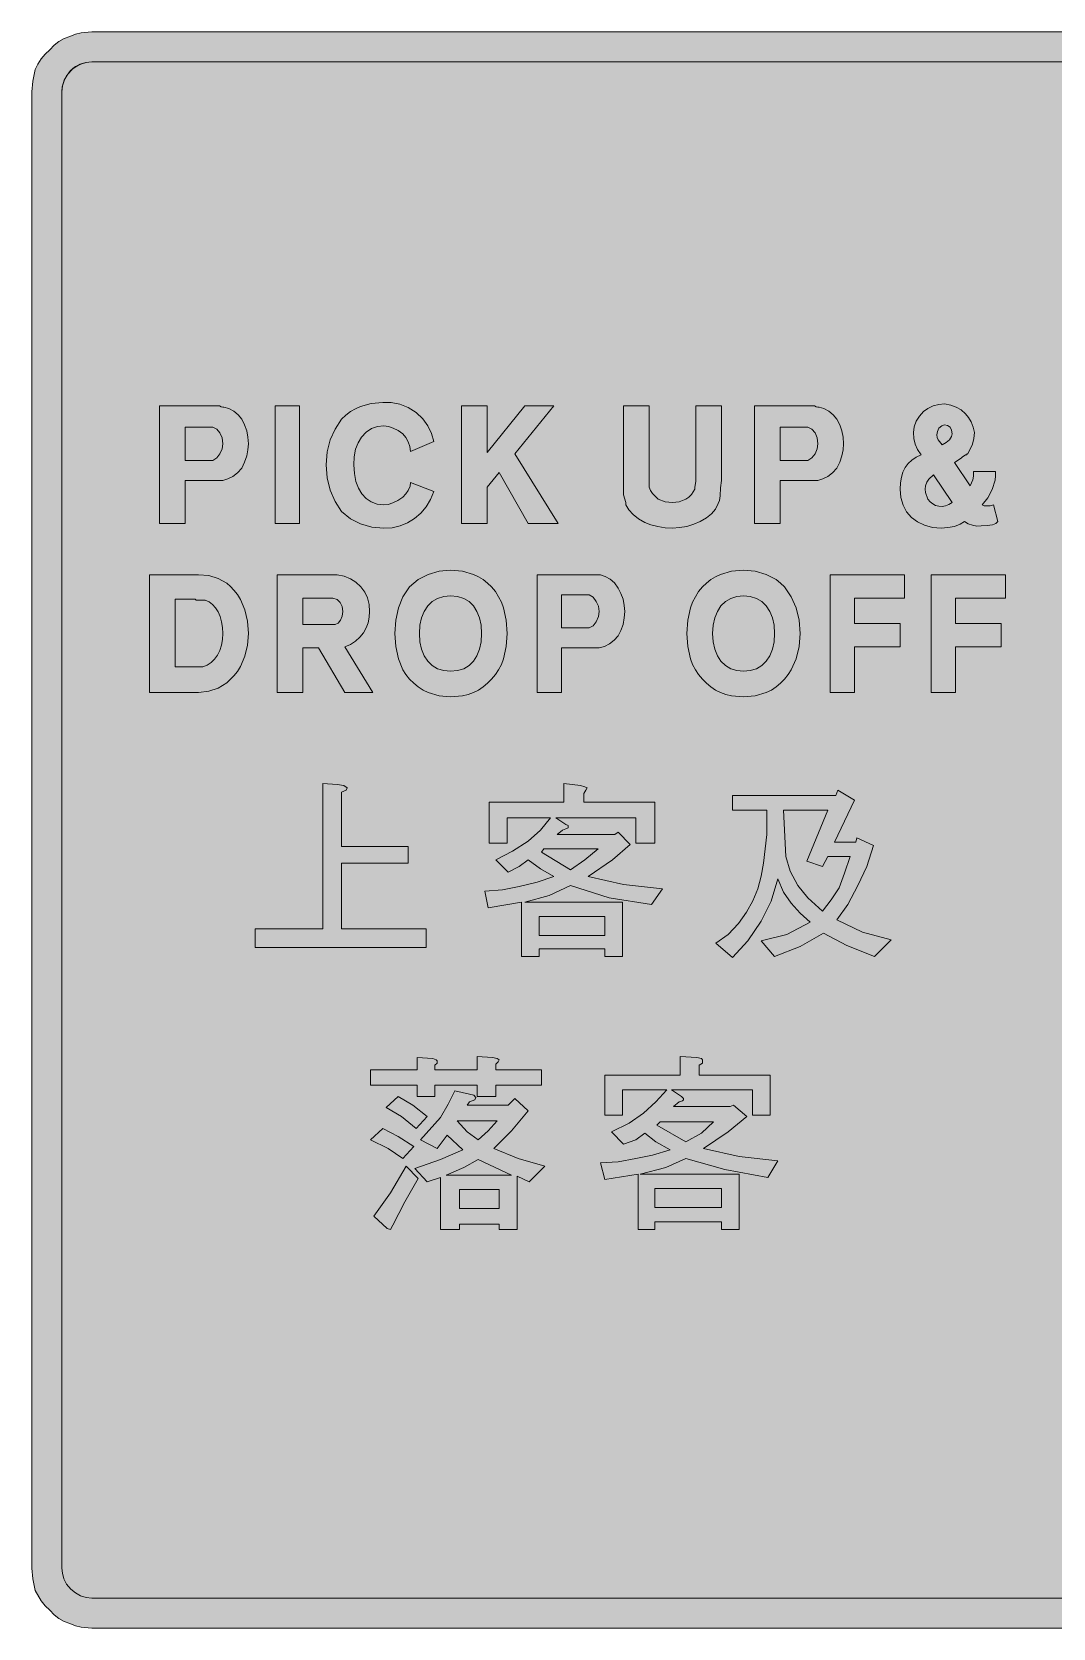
# Model space of a CAD drawing. Header units: metres. Extents: x 94 to 476, y 8 to 267.
# Drawn here: x 94.2 to 259.8, y 8.3 to 267.1 of the extents above; entities that cross this region are included whole.
import ezdxf

# ---------------------------------------------------------------- set-up
doc = ezdxf.new("R2010")
doc.units = ezdxf.units.M
doc.layers.add('FILL_BLACK_000000', color=7, linetype='Continuous', true_color=0x000000)
doc.layers.add('FILL_WHITE_FFFFFF', color=7, linetype='Continuous', true_color=0xffffff)

msp = doc.modelspace()

# ---------------------------------------------------------------- hatches: boundary and pattern name
at = {"layer": 'FILL_BLACK_000000', "true_color": 0x000000}
h = msp.add_hatch(color=7, dxfattribs=at)
h.dxf.hatch_style = 1
h.paths.add_polyline_path([(468.56, 266.74), (469.5, 266.4), (470.41, 266.06), (471.25, 265.59), (472.03, 264.98), (472.74, 264.24), (473.49, 263.53), (474.11, 262.75), (474.64, 261.91), (475.08, 261), (475.48, 259.13), (475.62, 257.4), (475.62, 18), (475.48, 16.27), (475.08, 14.4), (474.11, 12.71), (473.49, 11.89), (472.74, 11.16), (472.03, 10.42), (471.25, 9.81), (470.41, 9.34), (469.5, 9), (468.56, 8.66), (467.63, 8.44), (465.9, 8.28), (103.92, 8.28), (102.19, 8.44), (101.26, 8.66), (100.32, 9), (99.41, 9.34), (98.56, 9.81), (97.79, 10.42), (97.08, 11.16), (96.33, 11.89), (95.71, 12.71), (94.74, 14.4), (94.33, 16.27), (94.2, 18), (94.2, 257.4), (94.33, 259.13), (94.74, 261), (95.18, 261.91), (95.71, 262.75), (96.33, 263.53), (97.08, 264.24), (97.79, 264.98), (98.56, 265.59), (99.41, 266.06), (100.32, 266.4), (101.26, 266.74), (102.19, 266.96), (103.92, 267.12), (465.9, 267.12), (467.63, 266.96), (468.56, 266.74)])
h.paths.add_polyline_path([(103.02, 262.15), (102.12, 261.9), (101.24, 261.49), (100.83, 261.19), (100.5, 260.82), (99.82, 260.01), (99.42, 259.2), (99.1, 258.23), (99.06, 257.4), (99.06, 18), (99.13, 17.16), (99.37, 16.29), (99.82, 15.42), (100.5, 14.58), (101.24, 13.98), (102.07, 13.52), (102.98, 13.24), (103.92, 13.14), (465.9, 13.14), (466.76, 13.24), (467.68, 13.52), (468.56, 13.98), (469.32, 14.58), (470, 15.42), (470.44, 16.29), (470.69, 17.16), (470.76, 18), (470.76, 257.4), (470.66, 258.38), (470.38, 259.3), (469.93, 260.12), (469.34, 260.84), (468.62, 261.43), (467.8, 261.88), (466.88, 262.16), (465.9, 262.26), (103.92, 262.26), (103.02, 262.15)], flags=16)
h = msp.add_hatch(color=7, dxfattribs=at)
h.dxf.hatch_style = 1
h.paths.add_polyline_path([(126.91, 205.63), (127.62, 205.04), (128.22, 204.3), (128.69, 203.43), (129.03, 202.45), (129.23, 201.41), (129.3, 200.34), (129.23, 199.37), (129.03, 198.36), (128.69, 197.35), (128.22, 196.38), (127.51, 195.64), (126.76, 195.05), (125.97, 194.63), (125.16, 194.4), (124.98, 194.4), (119.04, 194.4), (119.04, 187.38), (114.9, 187.38), (114.9, 206.46), (124.62, 206.46), (124.89, 206.3), (125.16, 206.28), (125.23, 206.28), (125.34, 206.28), (126.14, 206.05), (126.91, 205.63)])
h.paths.add_polyline_path([(123.36, 197.64), (123.43, 197.64), (123.54, 197.64), (124.17, 198.06), (124.69, 198.72), (125.03, 199.51), (125.16, 200.34), (125.03, 201.27), (124.69, 202.09), (124.17, 202.72), (123.54, 203.04), (123.18, 203.04), (119.04, 203.04), (119.04, 197.64), (123.36, 197.64)], flags=16)
h = msp.add_hatch(color=7, dxfattribs=at)
h.dxf.hatch_style = 1
h.paths.add_polyline_path([(137.58, 206.46), (137.58, 187.38), (133.62, 187.38), (133.62, 206.46), (137.58, 206.46)])
h = msp.add_hatch(color=7, dxfattribs=at)
h.dxf.hatch_style = 1
h.paths.add_polyline_path([(158.85, 191.3), (158.14, 190.13), (157.27, 189.09), (156.25, 188.21), (155.12, 187.51), (153.89, 187.01), (152.6, 186.72), (151.26, 186.66), (149.31, 186.83), (147.5, 187.33), (145.87, 188.18), (144.42, 189.36), (143.34, 190.97), (142.55, 192.8), (142.07, 194.8), (141.9, 196.92), (142.07, 199.01), (142.55, 200.95), (143.34, 202.72), (144.42, 204.3), (145.12, 204.98), (145.87, 205.56), (146.65, 206.02), (147.48, 206.39), (149.23, 206.86), (151.08, 207), (152.46, 207), (153.85, 206.73), (155.21, 206.19), (156.48, 205.38), (157.56, 204.37), (158.39, 203.24), (158.99, 202.01), (159.36, 200.7), (155.58, 199.08), (155.48, 199.88), (155.22, 200.65), (154.82, 201.36), (154.32, 201.96), (153.59, 202.46), (152.79, 202.86), (151.99, 203.12), (151.26, 203.22), (150.22, 203.12), (149.26, 202.79), (148.4, 202.23), (147.66, 201.42), (147.08, 200.51), (146.69, 199.44), (146.47, 198.23), (146.4, 196.92), (146.48, 195.5), (146.73, 194.24), (147.13, 193.13), (147.68, 192.19), (148.38, 191.45), (149.21, 190.9), (150.17, 190.56), (151.26, 190.44), (151.97, 190.51), (152.72, 190.73), (153.51, 191.12), (154.32, 191.7), (154.84, 192.24), (155.22, 192.78), (155.53, 193.48), (155.58, 194.04), (159.36, 192.6), (158.85, 191.3)])
h = msp.add_hatch(color=7, dxfattribs=at)
h.dxf.hatch_style = 1
h.paths.add_polyline_path([(172.5, 198.72), (179.52, 187.38), (174.66, 187.38), (169.98, 195.66), (168, 193.32), (168, 187.38), (163.86, 187.38), (163.86, 206.46), (168, 206.46), (168, 198.9), (174.12, 206.46), (178.8, 206.46), (172.5, 198.72)])
h = msp.add_hatch(color=7, dxfattribs=at)
h.dxf.hatch_style = 1
h.paths.add_polyline_path([(205.98, 194.6), (205.98, 194.4), (205.82, 193.21), (205.8, 191.88), (205.69, 191.11), (205.44, 190.62), (205.04, 189.74), (204.41, 188.98), (203.57, 188.32), (202.56, 187.74), (201.53, 187.27), (200.38, 186.93), (199.19, 186.73), (198.06, 186.66), (196.85, 186.72), (195.68, 186.91), (194.57, 187.19), (193.56, 187.56), (192.55, 188.16), (191.69, 188.86), (191, 189.64), (190.5, 190.44), (190.5, 190.55), (190.5, 190.62), (190.5, 190.8), (190.14, 192.06), (190.14, 194.22), (190.14, 206.46), (194.28, 206.46), (194.28, 194.94), (194.28, 194.71), (194.28, 194.58), (194.28, 193.5), (194.28, 193.32), (194.48, 192.78), (194.8, 192.26), (195.72, 191.34), (196.89, 190.93), (198.06, 190.8), (199.14, 190.93), (200.22, 191.34), (200.72, 191.67), (201.14, 192.08), (201.66, 192.96), (201.66, 193.32), (201.84, 194.22), (201.84, 194.58), (201.84, 206.46), (205.98, 206.46), (205.98, 194.94), (205.98, 194.6)])
h = msp.add_hatch(color=7, dxfattribs=at)
h.dxf.hatch_style = 1
h.paths.add_polyline_path([(223.4, 205.63), (224.1, 205.04), (224.7, 204.3), (225.17, 203.43), (225.51, 202.45), (225.71, 201.41), (225.78, 200.34), (225.71, 199.37), (225.51, 198.36), (225.17, 197.35), (224.7, 196.38), (223.99, 195.64), (223.24, 195.05), (222.45, 194.63), (221.64, 194.4), (221.46, 194.4), (215.52, 194.4), (215.52, 187.38), (211.38, 187.38), (211.38, 206.46), (221.1, 206.46), (221.37, 206.3), (221.64, 206.28), (221.71, 206.28), (221.82, 206.28), (222.62, 206.05), (223.4, 205.63)])
h.paths.add_polyline_path([(219.84, 197.64), (219.91, 197.64), (220.02, 197.64), (220.65, 198.06), (221.17, 198.72), (221.51, 199.51), (221.64, 200.34), (221.51, 201.27), (221.17, 202.09), (220.65, 202.72), (220.02, 203.04), (219.66, 203.04), (215.52, 203.04), (215.52, 197.64), (219.84, 197.64)], flags=16)
h = msp.add_hatch(color=7, dxfattribs=at)
h.dxf.hatch_style = 1
h.paths.add_polyline_path([(237.19, 201.2), (237.12, 202.14), (237.25, 203.08), (237.59, 203.98), (238.11, 204.82), (238.74, 205.56), (239.48, 206.06), (240.32, 206.46), (241.22, 206.72), (242.16, 206.82), (243.18, 206.62), (244.07, 206.28), (244.87, 205.81), (245.58, 205.2), (246.08, 204.6), (246.5, 203.87), (246.82, 203.05), (247.02, 202.14), (246.93, 201.2), (246.68, 200.29), (245.94, 198.72), (245.78, 198.7), (245.76, 198.54), (245.58, 198.54), (245.04, 198.18), (244.86, 198), (243.78, 197.28), (246.3, 193.5), (246.77, 194.51), (246.88, 195.09), (246.84, 195.66), (246.84, 195.84), (250.44, 195.84), (250.45, 195.14), (250.36, 194.41), (249.9, 192.94), (249.17, 191.56), (248.28, 190.44), (248.57, 190.28), (249, 190.26), (249.54, 190.28), (250.08, 190.44), (250.8, 187.74), (250.5, 187.4), (249.92, 187.18), (249.1, 187.06), (248.1, 187.02), (247.4, 186.98), (246.68, 187.11), (246, 187.37), (245.4, 187.74), (244.71, 187.27), (243.78, 186.93), (242.72, 186.73), (241.62, 186.66), (240.2, 186.78), (238.91, 187.11), (237.77, 187.66), (236.81, 188.39), (236.02, 189.31), (235.44, 190.38), (235.08, 191.6), (234.96, 192.96), (235.01, 193.99), (235.17, 194.92), (235.43, 195.75), (235.79, 196.49), (236.27, 197.14), (236.86, 197.69), (237.56, 198.16), (238.38, 198.54), (237.8, 199.38), (237.41, 200.27), (237.19, 201.2)])
h.paths.add_polyline_path([(239.1, 193.5), (239.03, 192.96), (239.08, 192.42), (239.46, 191.34), (239.83, 190.91), (240.26, 190.57), (240.73, 190.33), (241.24, 190.19), (241.77, 190.16), (242.32, 190.25), (242.87, 190.46), (243.42, 190.8), (240.36, 195.3), (239.6, 194.6), (239.3, 194.11), (239.1, 193.5)], flags=16)
h.paths.add_polyline_path([(242.95, 200.99), (243.29, 201.5), (243.42, 201.96), (243.32, 202.56), (243.06, 203.02), (242.66, 203.3), (242.16, 203.4), (241.71, 203.26), (241.26, 202.86), (241.01, 202.32), (240.9, 201.78), (240.96, 201.37), (241.15, 200.97), (241.8, 200.16), (242.43, 200.52), (242.95, 200.99)], flags=16)
h = msp.add_hatch(color=7, dxfattribs=at)
h.dxf.hatch_style = 1
h.paths.add_polyline_path([(113.28, 179.1), (121.2, 179.1), (122.88, 178.96), (124.42, 178.51), (125.78, 177.73), (126.4, 177.21), (126.96, 176.58), (127.53, 175.87), (128.01, 175.1), (128.74, 173.41), (129.16, 171.54), (129.3, 169.56), (129.16, 167.68), (128.74, 165.87), (128.01, 164.19), (127.53, 163.43), (126.96, 162.72), (125.78, 161.54), (124.42, 160.69), (122.88, 160.19), (121.2, 160.02), (113.28, 160.02), (113.28, 179.1)])
h.paths.add_polyline_path([(120.66, 164.16), (121.74, 164.16), (121.92, 164.16), (122.63, 164.44), (123.26, 164.85), (123.82, 165.39), (124.28, 166.05), (124.66, 166.81), (124.93, 167.65), (125.1, 168.57), (125.16, 169.56), (125.11, 170.55), (124.96, 171.47), (124.72, 172.31), (124.39, 173.07), (123.98, 173.73), (123.49, 174.27), (122.92, 174.68), (122.28, 174.96), (122.05, 174.96), (121.92, 174.96), (120.84, 174.96), (120.66, 175.14), (117.42, 175.14), (117.42, 164.16), (120.48, 164.16), (120.59, 164.16), (120.66, 164.16)], flags=16)
h = msp.add_hatch(color=7, dxfattribs=at)
h.dxf.hatch_style = 1
h.paths.add_polyline_path([(133.98, 160.02), (133.98, 179.1), (143.7, 179.1), (144.81, 178.87), (145.83, 178.45), (146.74, 177.87), (147.52, 177.14), (148.15, 176.29), (148.61, 175.33), (148.87, 174.28), (148.92, 173.16), (148.9, 172.23), (148.73, 171.32), (148.41, 170.47), (147.95, 169.67), (147.37, 168.95), (146.67, 168.33), (145.86, 167.8), (144.96, 167.4), (149.46, 160.02), (144.96, 160.02), (140.64, 167.22), (138.12, 167.22), (138.12, 160.02), (133.98, 160.02)])
h.paths.add_polyline_path([(143.34, 171), (143.84, 171.26), (144.24, 171.74), (144.5, 172.39), (144.6, 173.16), (144.5, 173.93), (144.19, 174.58), (143.69, 175.06), (142.98, 175.32), (138.12, 175.32), (138.12, 171), (143.16, 171), (143.34, 171)], flags=16)
h = msp.add_hatch(color=7, dxfattribs=at)
h.dxf.hatch_style = 1
h.paths.add_polyline_path([(165.8, 179.14), (166.61, 178.77), (167.38, 178.3), (168.08, 177.75), (168.72, 177.12), (169.35, 176.35), (169.87, 175.53), (170.31, 174.66), (170.66, 173.74), (171.1, 171.75), (171.24, 169.56), (171.1, 167.44), (170.66, 165.46), (170.31, 164.55), (169.87, 163.69), (169.35, 162.9), (168.72, 162.18), (168.08, 161.49), (167.38, 160.89), (166.61, 160.4), (165.8, 160), (164.93, 159.69), (164.01, 159.47), (162.06, 159.3), (160.21, 159.47), (158.46, 160), (157.63, 160.4), (156.85, 160.89), (156.1, 161.49), (155.4, 162.18), (154.83, 162.9), (154.35, 163.69), (153.62, 165.46), (153.2, 167.44), (153.06, 169.56), (153.2, 171.75), (153.62, 173.74), (154.35, 175.53), (155.4, 177.12), (156.85, 178.3), (158.46, 179.14), (160.21, 179.65), (162.06, 179.82), (164.01, 179.65), (165.8, 179.14)])
h.paths.add_polyline_path([(166.77, 172.11), (166.36, 173.16), (165.8, 174.04), (165.08, 174.74), (164.21, 175.26), (163.21, 175.57), (162.06, 175.68), (160.96, 175.57), (159.98, 175.26), (159.12, 174.74), (158.39, 174.04), (157.81, 173.16), (157.38, 172.11), (157.11, 170.91), (157.02, 169.56), (157.11, 168.21), (157.38, 167.01), (157.81, 165.96), (158.39, 165.08), (159.12, 164.38), (159.98, 163.86), (160.96, 163.55), (162.06, 163.44), (163.21, 163.55), (164.21, 163.86), (165.08, 164.38), (165.8, 165.08), (166.36, 165.96), (166.77, 167.01), (167.02, 168.21), (167.1, 169.56), (167.02, 170.91), (166.77, 172.11)], flags=16)
h = msp.add_hatch(color=7, dxfattribs=at)
h.dxf.hatch_style = 1
h.paths.add_polyline_path([(187.93, 178.36), (188.64, 177.76), (189.24, 176.94), (189.71, 176.07), (190.05, 175.12), (190.25, 174.13), (190.32, 173.16), (190.25, 172.09), (190.05, 171.04), (189.71, 170.07), (189.24, 169.2), (188.61, 168.46), (187.84, 167.87), (187.01, 167.45), (186.18, 167.22), (186, 167.22), (185.46, 167.22), (180.06, 167.22), (180.06, 160.02), (176.1, 160.02), (176.1, 179.1), (185.64, 179.1), (186.18, 179.1), (186.25, 179.1), (186.36, 179.1), (187.16, 178.79), (187.93, 178.36)])
h.paths.add_polyline_path([(184.56, 170.46), (185.19, 170.81), (185.71, 171.47), (186.05, 172.31), (186.18, 173.16), (186.05, 173.99), (185.71, 174.78), (185.19, 175.44), (184.56, 175.86), (184.2, 175.86), (180.06, 175.86), (180.06, 170.46), (184.2, 170.46), (184.56, 170.46)], flags=16)
h = msp.add_hatch(color=7, dxfattribs=at)
h.dxf.hatch_style = 1
h.paths.add_polyline_path([(213.25, 179.14), (214.87, 178.3), (215.59, 177.75), (216.24, 177.12), (217.32, 175.53), (218.11, 173.74), (218.59, 171.75), (218.76, 169.56), (218.59, 167.44), (218.11, 165.46), (217.32, 163.69), (216.81, 162.9), (216.24, 162.18), (215.59, 161.49), (214.87, 160.89), (214.09, 160.4), (213.25, 160), (211.46, 159.47), (209.58, 159.3), (207.63, 159.47), (206.71, 159.69), (205.85, 160), (205.03, 160.4), (204.26, 160.89), (203.56, 161.49), (202.92, 162.18), (202.29, 162.9), (201.77, 163.69), (201.33, 164.55), (200.99, 165.46), (200.54, 167.44), (200.4, 169.56), (200.54, 171.75), (200.99, 173.74), (201.33, 174.66), (201.77, 175.53), (202.29, 176.35), (202.92, 177.12), (203.56, 177.75), (204.26, 178.3), (205.03, 178.77), (205.85, 179.14), (207.63, 179.65), (209.58, 179.82), (211.46, 179.65), (213.25, 179.14)])
h.paths.add_polyline_path([(214.26, 172.11), (213.83, 173.16), (213.25, 174.04), (212.52, 174.74), (211.66, 175.26), (210.68, 175.57), (209.58, 175.68), (208.48, 175.57), (207.5, 175.26), (206.64, 174.74), (205.91, 174.04), (205.33, 173.16), (204.9, 172.11), (204.63, 170.91), (204.54, 169.56), (204.63, 168.21), (204.9, 167.01), (205.33, 165.96), (205.91, 165.08), (206.64, 164.38), (207.5, 163.86), (208.48, 163.55), (209.58, 163.44), (210.68, 163.55), (211.66, 163.86), (212.52, 164.38), (213.25, 165.08), (213.83, 165.96), (214.26, 167.01), (214.53, 168.21), (214.62, 169.56), (214.53, 170.91), (214.26, 172.11)], flags=16)
h = msp.add_hatch(color=7, dxfattribs=at)
h.dxf.hatch_style = 1
h.paths.add_polyline_path([(227.58, 160.02), (223.62, 160.02), (223.62, 179.1), (235.68, 179.1), (235.68, 175.32), (227.58, 175.32), (227.58, 171.18), (234.96, 171.18), (234.96, 167.4), (227.58, 167.4), (227.58, 160.02)])
h = msp.add_hatch(color=7, dxfattribs=at)
h.dxf.hatch_style = 1
h.paths.add_polyline_path([(243.96, 160.02), (240, 160.02), (240, 179.1), (252.06, 179.1), (252.06, 175.32), (243.96, 175.32), (243.96, 171.18), (251.34, 171.18), (251.34, 167.4), (243.96, 167.4), (243.96, 160.02)])
h = msp.add_hatch(color=7, dxfattribs=at)
h.dxf.hatch_style = 1
h.paths.add_polyline_path([(144.78, 144.9), (145.32, 144.54), (145.14, 144.18), (144.42, 143.82), (144.42, 135), (155.22, 135), (155.22, 132.3), (144.42, 132.3), (144.42, 121.68), (158.1, 121.68), (158.1, 118.62), (130.38, 118.62), (130.38, 121.68), (141.36, 121.68), (141.36, 145.26), (143.7, 145.08), (144.78, 144.9)])
h = msp.add_hatch(color=7, dxfattribs=at)
h.dxf.hatch_style = 1
h.paths.add_polyline_path([(180.42, 142.2), (180.42, 145.26), (183.12, 144.9), (183.84, 144.72), (184.2, 144.54), (184.02, 144.18), (183.66, 143.64), (183.66, 142.2), (195.18, 142.2), (195.18, 135.54), (192.12, 135.54), (192.12, 139.68), (179.16, 139.68), (180.78, 138.6), (181.14, 138.42), (181.14, 138.06), (180.78, 137.88), (180.24, 137.7), (179.34, 136.98), (188.7, 136.98), (189.24, 137.34), (191.22, 135.36), (188.34, 132.84), (184.38, 130.14), (190.14, 128.88), (196.44, 128.16), (194.64, 125.64), (187.8, 126.72), (181.5, 128.7), (178.08, 127.08), (174.12, 126), (189.96, 126), (189.96, 117.18), (187.08, 117.18), (187.08, 118.44), (176.46, 118.44), (176.46, 117.18), (173.58, 117.18), (173.58, 126), (168.18, 125.1), (167.64, 127.8), (170.52, 127.98), (173.22, 128.52), (176.1, 129.24), (178.8, 130.14), (176.64, 131.4), (174.66, 132.84), (173.22, 131.76), (171.42, 130.86), (169.44, 132.84), (172.14, 134.28), (174.66, 135.9), (176.64, 137.7), (178.26, 139.68), (171.24, 139.68), (171.24, 135.54), (168.36, 135.54), (168.36, 142.2), (180.42, 142.2)])
h.paths.add_polyline_path([(186, 134.64), (177.18, 134.64), (176.82, 134.1), (181.5, 131.22), (183.84, 132.84), (186, 134.64)], flags=16)
h.paths.add_polyline_path([(187.08, 123.66), (176.46, 123.66), (176.46, 120.6), (187.08, 120.6), (187.08, 123.66)], flags=16)
h = msp.add_hatch(color=7, dxfattribs=at)
h.dxf.hatch_style = 1
h.paths.add_polyline_path([(224.88, 144.18), (227.58, 142.56), (224.34, 135.72), (227.76, 135.72), (227.94, 136.44), (230.64, 135.18), (229.56, 131.76), (228.12, 128.7), (226.5, 125.64), (224.7, 123.12), (228.84, 121.14), (233.52, 119.88), (230.82, 117.18), (226.32, 118.98), (222.54, 120.96), (218.76, 118.8), (214.62, 117.18), (212.46, 119.7), (216.6, 120.78), (220.38, 122.76), (218.76, 124.2), (217.32, 125.82), (216.06, 127.62), (215.16, 129.78), (214.08, 126.18), (212.46, 122.94), (210.3, 119.7), (207.78, 117), (205.08, 119.34), (207.06, 120.78), (208.75, 122.56), (210.08, 124.38), (211.1, 126.24), (211.87, 128.18), (212.42, 130.2), (212.83, 132.33), (213.36, 136.98), (213.36, 140.94), (207.78, 140.94), (207.78, 143.28), (224.52, 143.28), (224.88, 144.18)])
h.paths.add_polyline_path([(217.14, 131.04), (218.4, 128.7), (220.02, 126.72), (222.36, 124.56), (223.8, 126.36), (225.06, 128.34), (225.96, 130.68), (226.86, 133.38), (223.26, 133.38), (222.36, 131.76), (219.84, 132.66), (223.26, 140.94), (216.06, 140.94), (216.42, 133.38), (217.14, 131.04)], flags=16)
h = msp.add_hatch(color=7, dxfattribs=at)
h.dxf.hatch_style = 1
h.paths.add_polyline_path([(156.66, 98.82), (156.66, 100.8), (159.18, 100.62), (159.72, 100.44), (159.9, 100.26), (159.9, 99.9), (159.54, 99.54), (159.54, 98.82), (166.38, 98.82), (166.38, 100.98), (168.9, 100.8), (169.62, 100.62), (169.98, 100.44), (169.8, 100.08), (169.44, 99.72), (169.44, 98.82), (176.82, 98.82), (176.82, 96.3), (169.44, 96.3), (169.44, 94.5), (166.38, 94.5), (166.38, 96.3), (159.54, 96.3), (159.54, 94.5), (156.66, 94.5), (156.66, 96.3), (149.1, 96.3), (149.1, 98.82), (156.66, 98.82)])
h = msp.add_hatch(color=7, dxfattribs=at)
h.dxf.hatch_style = 1
h.paths.add_polyline_path([(199.32, 97.92), (199.32, 100.98), (202.02, 100.8), (202.74, 100.62), (202.92, 100.44), (202.92, 99.9), (202.38, 99.54), (202.38, 97.92), (213.9, 97.92), (213.9, 91.44), (211.02, 91.44), (211.02, 95.58), (197.88, 95.58), (199.5, 94.5), (199.86, 94.14), (199.86, 93.96), (199.68, 93.78), (199.14, 93.6), (198.24, 92.88), (207.42, 92.88), (207.96, 93.06), (210.12, 91.26), (207.06, 88.74), (203.1, 86.04), (208.86, 84.78), (215.16, 84.06), (213.54, 81.36), (206.52, 82.62), (200.22, 84.42), (196.98, 82.98), (192.84, 81.9), (208.86, 81.9), (208.86, 72.9), (205.98, 72.9), (205.98, 74.16), (195.18, 74.16), (195.18, 72.9), (192.48, 72.9), (192.48, 81.9), (187.08, 81), (186.36, 83.7), (189.24, 83.88), (192.12, 84.42), (194.82, 84.96), (197.7, 85.86), (195.36, 87.12), (193.56, 88.56), (192.12, 87.48), (190.14, 86.76), (188.16, 88.74), (191.04, 90.18), (193.38, 91.8), (195.36, 93.6), (197.16, 95.58), (189.96, 95.58), (189.96, 91.44), (187.08, 91.44), (187.08, 97.92), (199.32, 97.92)])
h.paths.add_polyline_path([(204.72, 90.36), (196.08, 90.36), (195.54, 89.82), (200.22, 87.12), (202.74, 88.56), (204.72, 90.36)], flags=16)
h.paths.add_polyline_path([(205.98, 79.56), (195.18, 79.56), (195.18, 76.5), (205.98, 76.5), (205.98, 79.56)], flags=16)
h = msp.add_hatch(color=7, dxfattribs=at)
h.dxf.hatch_style = 1
h.paths.add_polyline_path([(155.94, 93.06), (158.28, 91.26), (156.48, 89.28), (154.14, 91.26), (151.62, 92.7), (153.6, 94.5), (155.94, 93.06)])
h = msp.add_hatch(color=7, dxfattribs=at)
h.dxf.hatch_style = 1
h.paths.add_polyline_path([(165.12, 94.86), (165.84, 94.68), (166.2, 94.32), (166.02, 93.96), (165.12, 93.6), (164.76, 93.06), (171.42, 93.06), (172.5, 94.14), (174.66, 92.16), (171.96, 88.92), (169.08, 86.04), (173.04, 84.42), (177.36, 83.16), (174.84, 80.64), (172.86, 81.54), (172.86, 72.9), (169.98, 72.9), (169.98, 73.8), (163.5, 73.8), (163.5, 72.9), (160.44, 72.9), (160.44, 81.36), (158.28, 80.64), (156.3, 82.8), (160.44, 84.24), (164.04, 85.86), (161.52, 88.2), (159.9, 86.04), (157.2, 87.48), (160.44, 91.08), (161.7, 93.24), (162.78, 95.4), (165.12, 94.86)])
h.paths.add_polyline_path([(169.62, 90.54), (163.14, 90.54), (164.76, 88.74), (166.56, 87.48), (168.18, 88.92), (169.62, 90.54)], flags=16)
h.paths.add_polyline_path([(161.34, 81.72), (171.96, 81.72), (166.56, 84.24), (164.22, 82.98), (161.34, 81.72)], flags=16)
h.paths.add_polyline_path([(169.98, 79.38), (163.5, 79.38), (163.5, 76.32), (169.98, 76.32), (169.98, 79.38)], flags=16)
h = msp.add_hatch(color=7, dxfattribs=at)
h.dxf.hatch_style = 1
h.paths.add_polyline_path([(153.6, 88.02), (156.12, 86.4), (154.32, 84.42), (151.98, 86.04), (149.1, 87.48), (151.08, 89.28), (153.6, 88.02)])
h = msp.add_hatch(color=7, dxfattribs=at)
h.dxf.hatch_style = 1
h.paths.add_polyline_path([(152.34, 78.84), (154.86, 83.16), (156.84, 81.18), (154.68, 77.4), (152.7, 73.62), (152.34, 72.9), (151.8, 73.08), (149.64, 75.06), (152.34, 78.84)])
at = {"layer": 'FILL_WHITE_FFFFFF', "true_color": 0xffffff}
h = msp.add_hatch(color=7, dxfattribs=at)
h.dxf.hatch_style = 1
h.paths.add_polyline_path([(465.9, 262.26), (466.76, 262.19), (467.68, 261.94), (468.56, 261.5), (469.32, 260.82), (470, 260.06), (470.45, 259.18), (470.69, 258.26), (470.76, 257.4), (470.76, 18), (470.72, 17.17), (470.4, 16.2), (470, 15.39), (469.32, 14.58), (468.51, 13.9), (467.7, 13.5), (466.73, 13.25), (465.9, 13.14), (103.92, 13.14), (102.98, 13.24), (102.08, 13.52), (101.24, 13.98), (100.5, 14.58), (99.82, 15.42), (99.38, 16.29), (99.13, 17.16), (99.06, 18), (99.06, 257.4), (99.16, 258.38), (99.44, 259.3), (99.89, 260.12), (100.48, 260.84), (101.2, 261.43), (102.02, 261.88), (102.94, 262.16), (103.92, 262.26), (465.9, 262.26)])

# ---------------------------------------------------------------- linework, layer by layer
at = {"layer": 'FILL_BLACK_000000', "lineweight": 0, "true_color": 0x000000}
for points in [[(465.9, 8.28), (103.92, 8.28), (102.19, 8.44), (101.26, 8.66), (100.32, 9), (99.41, 9.34), (98.56, 9.81), (97.79, 10.42), (97.08, 11.16), (96.33, 11.89), (95.71, 12.71), (94.74, 14.4), (94.33, 16.27), (94.2, 18), (94.2, 257.4), (94.33, 259.13), (94.74, 261), (95.18, 261.91), (95.71, 262.75), (96.33, 263.53), (97.08, 264.24), (97.79, 264.98), (98.56, 265.59), (99.41, 266.06), (100.32, 266.4), (101.26, 266.74), (102.19, 266.96), (103.92, 267.12), (465.9, 267.12)], [(465.9, 262.26), (103.92, 262.26), (103.02, 262.15), (102.12, 261.9), (101.24, 261.49), (100.83, 261.19), (100.5, 260.82), (99.82, 260.01), (99.42, 259.2), (99.1, 258.23), (99.06, 257.4), (99.06, 18), (99.13, 17.16), (99.37, 16.29), (99.82, 15.42), (100.5, 14.58), (101.24, 13.98), (102.07, 13.52), (102.98, 13.24), (103.92, 13.14), (465.9, 13.14)]]:
    msp.add_lwpolyline(points, dxfattribs=at)
for points in [[(126.91, 205.63), (127.62, 205.04), (128.22, 204.3), (128.69, 203.43), (129.03, 202.45), (129.23, 201.41), (129.3, 200.34), (129.23, 199.37), (129.03, 198.36), (128.69, 197.35), (128.22, 196.38), (127.51, 195.64), (126.76, 195.05), (125.97, 194.63), (125.16, 194.4), (124.98, 194.4), (119.04, 194.4), (119.04, 187.38), (114.9, 187.38), (114.9, 206.46), (124.62, 206.46), (124.89, 206.3), (125.16, 206.28), (125.23, 206.28), (125.34, 206.28), (126.14, 206.05)], [(137.58, 206.46), (137.58, 187.38), (133.62, 187.38), (133.62, 206.46)], [(158.85, 191.3), (158.14, 190.13), (157.27, 189.09), (156.25, 188.21), (155.12, 187.51), (153.89, 187.01), (152.6, 186.72), (151.26, 186.66), (149.31, 186.83), (147.5, 187.33), (145.87, 188.18), (144.42, 189.36), (143.34, 190.97), (142.55, 192.8), (142.07, 194.8), (141.9, 196.92), (142.07, 199.01), (142.55, 200.95), (143.34, 202.72), (144.42, 204.3), (145.12, 204.98), (145.87, 205.56), (146.65, 206.02), (147.48, 206.39), (149.23, 206.86), (151.08, 207), (152.46, 207), (153.85, 206.73), (155.21, 206.19), (156.48, 205.38), (157.56, 204.37), (158.39, 203.24), (158.99, 202.01), (159.36, 200.7), (155.58, 199.08), (155.48, 199.88), (155.22, 200.65), (154.82, 201.36), (154.32, 201.96), (153.59, 202.46), (152.79, 202.86), (151.99, 203.12), (151.26, 203.22), (150.22, 203.12), (149.26, 202.79), (148.4, 202.23), (147.66, 201.42), (147.08, 200.51), (146.69, 199.44), (146.47, 198.23), (146.4, 196.92), (146.48, 195.5), (146.73, 194.24), (147.13, 193.13), (147.68, 192.19), (148.38, 191.45), (149.21, 190.9), (150.17, 190.56), (151.26, 190.44), (151.97, 190.51), (152.72, 190.73), (153.51, 191.12), (154.32, 191.7), (154.84, 192.24), (155.22, 192.78), (155.53, 193.48), (155.58, 194.04), (159.36, 192.6)], [(172.5, 198.72), (179.52, 187.38), (174.66, 187.38), (169.98, 195.66), (168, 193.32), (168, 187.38), (163.86, 187.38), (163.86, 206.46), (168, 206.46), (168, 198.9), (174.12, 206.46), (178.8, 206.46)], [(205.98, 194.6), (205.98, 194.4), (205.82, 193.21), (205.8, 191.88), (205.69, 191.11), (205.44, 190.62), (205.04, 189.74), (204.41, 188.98), (203.57, 188.32), (202.56, 187.74), (201.53, 187.27), (200.38, 186.93), (199.19, 186.73), (198.06, 186.66), (196.85, 186.72), (195.68, 186.91), (194.57, 187.19), (193.56, 187.56), (192.55, 188.16), (191.69, 188.86), (191, 189.64), (190.5, 190.44), (190.5, 190.55), (190.5, 190.62), (190.5, 190.8), (190.14, 192.06), (190.14, 194.22), (190.14, 206.46), (194.28, 206.46), (194.28, 194.94), (194.28, 194.71), (194.28, 194.58), (194.28, 193.5), (194.28, 193.32), (194.48, 192.78), (194.8, 192.26), (195.72, 191.34), (196.89, 190.93), (198.06, 190.8), (199.14, 190.93), (200.22, 191.34), (200.72, 191.67), (201.14, 192.08), (201.66, 192.96), (201.66, 193.32), (201.84, 194.22), (201.84, 194.58), (201.84, 206.46), (205.98, 206.46), (205.98, 194.94)], [(223.4, 205.63), (224.1, 205.04), (224.7, 204.3), (225.17, 203.43), (225.51, 202.45), (225.71, 201.41), (225.78, 200.34), (225.71, 199.37), (225.51, 198.36), (225.17, 197.35), (224.7, 196.38), (223.99, 195.64), (223.24, 195.05), (222.45, 194.63), (221.64, 194.4), (221.46, 194.4), (215.52, 194.4), (215.52, 187.38), (211.38, 187.38), (211.38, 206.46), (221.1, 206.46), (221.37, 206.3), (221.64, 206.28), (221.71, 206.28), (221.82, 206.28), (222.62, 206.05)], [(237.19, 201.2), (237.12, 202.14), (237.25, 203.08), (237.59, 203.98), (238.11, 204.82), (238.74, 205.56), (239.48, 206.06), (240.32, 206.46), (241.22, 206.72), (242.16, 206.82), (243.18, 206.62), (244.07, 206.28), (244.87, 205.81), (245.58, 205.2), (246.08, 204.6), (246.5, 203.87), (246.82, 203.05), (247.02, 202.14), (246.93, 201.2), (246.68, 200.29), (245.94, 198.72), (245.78, 198.7), (245.76, 198.54), (245.58, 198.54), (245.04, 198.18), (244.86, 198), (243.78, 197.28), (246.3, 193.5), (246.77, 194.51), (246.88, 195.09), (246.84, 195.66), (246.84, 195.84), (250.44, 195.84), (250.45, 195.14), (250.36, 194.41), (249.9, 192.94), (249.17, 191.56), (248.28, 190.44), (248.57, 190.28), (249, 190.26), (249.54, 190.28), (250.08, 190.44), (250.8, 187.74), (250.5, 187.4), (249.92, 187.18), (249.1, 187.06), (248.1, 187.02), (247.4, 186.98), (246.68, 187.11), (246, 187.37), (245.4, 187.74), (244.71, 187.27), (243.78, 186.93), (242.72, 186.73), (241.62, 186.66), (240.2, 186.78), (238.91, 187.11), (237.77, 187.66), (236.81, 188.39), (236.02, 189.31), (235.44, 190.38), (235.08, 191.6), (234.96, 192.96), (235.01, 193.99), (235.17, 194.92), (235.43, 195.75), (235.79, 196.49), (236.27, 197.14), (236.86, 197.69), (237.56, 198.16), (238.38, 198.54), (237.8, 199.38), (237.41, 200.27)], [(123.36, 197.64), (123.43, 197.64), (123.54, 197.64), (124.17, 198.06), (124.69, 198.72), (125.03, 199.51), (125.16, 200.34), (125.03, 201.27), (124.69, 202.09), (124.17, 202.72), (123.54, 203.04), (123.18, 203.04), (119.04, 203.04), (119.04, 197.64)], [(219.84, 197.64), (219.91, 197.64), (220.02, 197.64), (220.65, 198.06), (221.17, 198.72), (221.51, 199.51), (221.64, 200.34), (221.51, 201.27), (221.17, 202.09), (220.65, 202.72), (220.02, 203.04), (219.66, 203.04), (215.52, 203.04), (215.52, 197.64)], [(242.95, 200.99), (243.29, 201.5), (243.42, 201.96), (243.32, 202.56), (243.06, 203.02), (242.66, 203.3), (242.16, 203.4), (241.71, 203.26), (241.26, 202.86), (241.01, 202.32), (240.9, 201.78), (240.96, 201.37), (241.15, 200.97), (241.8, 200.16), (242.43, 200.52)], [(239.1, 193.5), (239.03, 192.96), (239.08, 192.42), (239.46, 191.34), (239.83, 190.91), (240.26, 190.57), (240.73, 190.33), (241.24, 190.19), (241.77, 190.16), (242.32, 190.25), (242.87, 190.46), (243.42, 190.8), (240.36, 195.3), (239.6, 194.6), (239.3, 194.11)], [(113.28, 179.1), (121.2, 179.1), (122.88, 178.96), (124.42, 178.51), (125.78, 177.73), (126.4, 177.21), (126.96, 176.58), (127.53, 175.87), (128.01, 175.1), (128.74, 173.41), (129.16, 171.54), (129.3, 169.56), (129.16, 167.68), (128.74, 165.87), (128.01, 164.19), (127.53, 163.43), (126.96, 162.72), (125.78, 161.54), (124.42, 160.69), (122.88, 160.19), (121.2, 160.02), (113.28, 160.02)], [(133.98, 160.02), (133.98, 179.1), (143.7, 179.1), (144.81, 178.87), (145.83, 178.45), (146.74, 177.87), (147.52, 177.14), (148.15, 176.29), (148.61, 175.33), (148.87, 174.28), (148.92, 173.16), (148.9, 172.23), (148.73, 171.32), (148.41, 170.47), (147.95, 169.67), (147.37, 168.95), (146.67, 168.33), (145.86, 167.8), (144.96, 167.4), (149.46, 160.02), (144.96, 160.02), (140.64, 167.22), (138.12, 167.22), (138.12, 160.02)], [(165.8, 179.14), (166.61, 178.77), (167.38, 178.3), (168.08, 177.75), (168.72, 177.12), (169.35, 176.35), (169.87, 175.53), (170.31, 174.66), (170.66, 173.74), (171.1, 171.75), (171.24, 169.56), (171.1, 167.44), (170.66, 165.46), (170.31, 164.55), (169.87, 163.69), (169.35, 162.9), (168.72, 162.18), (168.08, 161.49), (167.38, 160.89), (166.61, 160.4), (165.8, 160), (164.93, 159.69), (164.01, 159.47), (162.06, 159.3), (160.21, 159.47), (158.46, 160), (157.63, 160.4), (156.85, 160.89), (156.1, 161.49), (155.4, 162.18), (154.83, 162.9), (154.35, 163.69), (153.62, 165.46), (153.2, 167.44), (153.06, 169.56), (153.2, 171.75), (153.62, 173.74), (154.35, 175.53), (155.4, 177.12), (156.85, 178.3), (158.46, 179.14), (160.21, 179.65), (162.06, 179.82), (164.01, 179.65)], [(187.93, 178.36), (188.64, 177.76), (189.24, 176.94), (189.71, 176.07), (190.05, 175.12), (190.25, 174.13), (190.32, 173.16), (190.25, 172.09), (190.05, 171.04), (189.71, 170.07), (189.24, 169.2), (188.61, 168.46), (187.84, 167.87), (187.01, 167.45), (186.18, 167.22), (186, 167.22), (185.46, 167.22), (180.06, 167.22), (180.06, 160.02), (176.1, 160.02), (176.1, 179.1), (185.64, 179.1), (186.18, 179.1), (186.25, 179.1), (186.36, 179.1), (187.16, 178.79)], [(213.25, 179.14), (214.87, 178.3), (215.59, 177.75), (216.24, 177.12), (217.32, 175.53), (218.11, 173.74), (218.59, 171.75), (218.76, 169.56), (218.59, 167.44), (218.11, 165.46), (217.32, 163.69), (216.81, 162.9), (216.24, 162.18), (215.59, 161.49), (214.87, 160.89), (214.09, 160.4), (213.25, 160), (211.46, 159.47), (209.58, 159.3), (207.63, 159.47), (206.71, 159.69), (205.85, 160), (205.03, 160.4), (204.26, 160.89), (203.56, 161.49), (202.92, 162.18), (202.29, 162.9), (201.77, 163.69), (201.33, 164.55), (200.99, 165.46), (200.54, 167.44), (200.4, 169.56), (200.54, 171.75), (200.99, 173.74), (201.33, 174.66), (201.77, 175.53), (202.29, 176.35), (202.92, 177.12), (203.56, 177.75), (204.26, 178.3), (205.03, 178.77), (205.85, 179.14), (207.63, 179.65), (209.58, 179.82), (211.46, 179.65)], [(227.58, 160.02), (223.62, 160.02), (223.62, 179.1), (235.68, 179.1), (235.68, 175.32), (227.58, 175.32), (227.58, 171.18), (234.96, 171.18), (234.96, 167.4), (227.58, 167.4)], [(243.96, 160.02), (240, 160.02), (240, 179.1), (252.06, 179.1), (252.06, 175.32), (243.96, 175.32), (243.96, 171.18), (251.34, 171.18), (251.34, 167.4), (243.96, 167.4)], [(120.66, 164.16), (121.74, 164.16), (121.92, 164.16), (122.63, 164.44), (123.26, 164.85), (123.82, 165.39), (124.28, 166.05), (124.66, 166.81), (124.93, 167.65), (125.1, 168.57), (125.16, 169.56), (125.11, 170.55), (124.96, 171.47), (124.72, 172.31), (124.39, 173.07), (123.98, 173.73), (123.49, 174.27), (122.92, 174.68), (122.28, 174.96), (122.05, 174.96), (121.92, 174.96), (120.84, 174.96), (120.66, 175.14), (117.42, 175.14), (117.42, 164.16), (120.48, 164.16), (120.59, 164.16)], [(143.34, 171), (143.84, 171.26), (144.24, 171.74), (144.5, 172.39), (144.6, 173.16), (144.5, 173.93), (144.19, 174.58), (143.69, 175.06), (142.98, 175.32), (138.12, 175.32), (138.12, 171), (143.16, 171)], [(166.77, 172.11), (166.36, 173.16), (165.8, 174.04), (165.08, 174.74), (164.21, 175.26), (163.21, 175.57), (162.06, 175.68), (160.96, 175.57), (159.98, 175.26), (159.12, 174.74), (158.39, 174.04), (157.81, 173.16), (157.38, 172.11), (157.11, 170.91), (157.02, 169.56), (157.11, 168.21), (157.38, 167.01), (157.81, 165.96), (158.39, 165.08), (159.12, 164.38), (159.98, 163.86), (160.96, 163.55), (162.06, 163.44), (163.21, 163.55), (164.21, 163.86), (165.08, 164.38), (165.8, 165.08), (166.36, 165.96), (166.77, 167.01), (167.02, 168.21), (167.1, 169.56), (167.02, 170.91)], [(184.56, 170.46), (185.19, 170.81), (185.71, 171.47), (186.05, 172.31), (186.18, 173.16), (186.05, 173.99), (185.71, 174.78), (185.19, 175.44), (184.56, 175.86), (184.2, 175.86), (180.06, 175.86), (180.06, 170.46), (184.2, 170.46)], [(214.26, 172.11), (213.83, 173.16), (213.25, 174.04), (212.52, 174.74), (211.66, 175.26), (210.68, 175.57), (209.58, 175.68), (208.48, 175.57), (207.5, 175.26), (206.64, 174.74), (205.91, 174.04), (205.33, 173.16), (204.9, 172.11), (204.63, 170.91), (204.54, 169.56), (204.63, 168.21), (204.9, 167.01), (205.33, 165.96), (205.91, 165.08), (206.64, 164.38), (207.5, 163.86), (208.48, 163.55), (209.58, 163.44), (210.68, 163.55), (211.66, 163.86), (212.52, 164.38), (213.25, 165.08), (213.83, 165.96), (214.26, 167.01), (214.53, 168.21), (214.62, 169.56), (214.53, 170.91)], [(144.78, 144.9), (145.32, 144.54), (145.14, 144.18), (144.42, 143.82), (144.42, 135), (155.22, 135), (155.22, 132.3), (144.42, 132.3), (144.42, 121.68), (158.1, 121.68), (158.1, 118.62), (130.38, 118.62), (130.38, 121.68), (141.36, 121.68), (141.36, 145.26), (143.7, 145.08)], [(180.42, 142.2), (180.42, 145.26), (183.12, 144.9), (183.84, 144.72), (184.2, 144.54), (184.02, 144.18), (183.66, 143.64), (183.66, 142.2), (195.18, 142.2), (195.18, 135.54), (192.12, 135.54), (192.12, 139.68), (179.16, 139.68), (180.78, 138.6), (181.14, 138.42), (181.14, 138.06), (180.78, 137.88), (180.24, 137.7), (179.34, 136.98), (188.7, 136.98), (189.24, 137.34), (191.22, 135.36), (188.34, 132.84), (184.38, 130.14), (190.14, 128.88), (196.44, 128.16), (194.64, 125.64), (187.8, 126.72), (181.5, 128.7), (178.08, 127.08), (174.12, 126), (189.96, 126), (189.96, 117.18), (187.08, 117.18), (187.08, 118.44), (176.46, 118.44), (176.46, 117.18), (173.58, 117.18), (173.58, 126), (168.18, 125.1), (167.64, 127.8), (170.52, 127.98), (173.22, 128.52), (176.1, 129.24), (178.8, 130.14), (176.64, 131.4), (174.66, 132.84), (173.22, 131.76), (171.42, 130.86), (169.44, 132.84), (172.14, 134.28), (174.66, 135.9), (176.64, 137.7), (178.26, 139.68), (171.24, 139.68), (171.24, 135.54), (168.36, 135.54), (168.36, 142.2)], [(224.88, 144.18), (227.58, 142.56), (224.34, 135.72), (227.76, 135.72), (227.94, 136.44), (230.64, 135.18), (229.56, 131.76), (228.12, 128.7), (226.5, 125.64), (224.7, 123.12), (228.84, 121.14), (233.52, 119.88), (230.82, 117.18), (226.32, 118.98), (222.54, 120.96), (218.76, 118.8), (214.62, 117.18), (212.46, 119.7), (216.6, 120.78), (220.38, 122.76), (218.76, 124.2), (217.32, 125.82), (216.06, 127.62), (215.16, 129.78), (214.08, 126.18), (212.46, 122.94), (210.3, 119.7), (207.78, 117), (205.08, 119.34), (207.06, 120.78), (208.75, 122.56), (210.08, 124.38), (211.1, 126.24), (211.87, 128.18), (212.42, 130.2), (212.83, 132.33), (213.36, 136.98), (213.36, 140.94), (207.78, 140.94), (207.78, 143.28), (224.52, 143.28)], [(217.14, 131.04), (218.4, 128.7), (220.02, 126.72), (222.36, 124.56), (223.8, 126.36), (225.06, 128.34), (225.96, 130.68), (226.86, 133.38), (223.26, 133.38), (222.36, 131.76), (219.84, 132.66), (223.26, 140.94), (216.06, 140.94), (216.42, 133.38)], [(186, 134.64), (177.18, 134.64), (176.82, 134.1), (181.5, 131.22), (183.84, 132.84)], [(187.08, 123.66), (176.46, 123.66), (176.46, 120.6), (187.08, 120.6)], [(156.66, 98.82), (156.66, 100.8), (159.18, 100.62), (159.72, 100.44), (159.9, 100.26), (159.9, 99.9), (159.54, 99.54), (159.54, 98.82), (166.38, 98.82), (166.38, 100.98), (168.9, 100.8), (169.62, 100.62), (169.98, 100.44), (169.8, 100.08), (169.44, 99.72), (169.44, 98.82), (176.82, 98.82), (176.82, 96.3), (169.44, 96.3), (169.44, 94.5), (166.38, 94.5), (166.38, 96.3), (159.54, 96.3), (159.54, 94.5), (156.66, 94.5), (156.66, 96.3), (149.1, 96.3), (149.1, 98.82)], [(199.32, 97.92), (199.32, 100.98), (202.02, 100.8), (202.74, 100.62), (202.92, 100.44), (202.92, 99.9), (202.38, 99.54), (202.38, 97.92), (213.9, 97.92), (213.9, 91.44), (211.02, 91.44), (211.02, 95.58), (197.88, 95.58), (199.5, 94.5), (199.86, 94.14), (199.86, 93.96), (199.68, 93.78), (199.14, 93.6), (198.24, 92.88), (207.42, 92.88), (207.96, 93.06), (210.12, 91.26), (207.06, 88.74), (203.1, 86.04), (208.86, 84.78), (215.16, 84.06), (213.54, 81.36), (206.52, 82.62), (200.22, 84.42), (196.98, 82.98), (192.84, 81.9), (208.86, 81.9), (208.86, 72.9), (205.98, 72.9), (205.98, 74.16), (195.18, 74.16), (195.18, 72.9), (192.48, 72.9), (192.48, 81.9), (187.08, 81), (186.36, 83.7), (189.24, 83.88), (192.12, 84.42), (194.82, 84.96), (197.7, 85.86), (195.36, 87.12), (193.56, 88.56), (192.12, 87.48), (190.14, 86.76), (188.16, 88.74), (191.04, 90.18), (193.38, 91.8), (195.36, 93.6), (197.16, 95.58), (189.96, 95.58), (189.96, 91.44), (187.08, 91.44), (187.08, 97.92)], [(155.94, 93.06), (158.28, 91.26), (156.48, 89.28), (154.14, 91.26), (151.62, 92.7), (153.6, 94.5)], [(165.12, 94.86), (165.84, 94.68), (166.2, 94.32), (166.02, 93.96), (165.12, 93.6), (164.76, 93.06), (171.42, 93.06), (172.5, 94.14), (174.66, 92.16), (171.96, 88.92), (169.08, 86.04), (173.04, 84.42), (177.36, 83.16), (174.84, 80.64), (172.86, 81.54), (172.86, 72.9), (169.98, 72.9), (169.98, 73.8), (163.5, 73.8), (163.5, 72.9), (160.44, 72.9), (160.44, 81.36), (158.28, 80.64), (156.3, 82.8), (160.44, 84.24), (164.04, 85.86), (161.52, 88.2), (159.9, 86.04), (157.2, 87.48), (160.44, 91.08), (161.7, 93.24), (162.78, 95.4)], [(153.6, 88.02), (156.12, 86.4), (154.32, 84.42), (151.98, 86.04), (149.1, 87.48), (151.08, 89.28)], [(169.62, 90.54), (163.14, 90.54), (164.76, 88.74), (166.56, 87.48), (168.18, 88.92)], [(204.72, 90.36), (196.08, 90.36), (195.54, 89.82), (200.22, 87.12), (202.74, 88.56)], [(152.34, 78.84), (154.86, 83.16), (156.84, 81.18), (154.68, 77.4), (152.7, 73.62), (152.34, 72.9), (151.8, 73.08), (149.64, 75.06)], [(161.34, 81.72), (171.96, 81.72), (166.56, 84.24), (164.22, 82.98)], [(169.98, 79.38), (163.5, 79.38), (163.5, 76.32), (169.98, 76.32)], [(205.98, 79.56), (195.18, 79.56), (195.18, 76.5), (205.98, 76.5)]]:
    msp.add_lwpolyline(points, close=True, dxfattribs=at)
at = {"layer": 'FILL_WHITE_FFFFFF', "lineweight": 0, "true_color": 0xffffff}
msp.add_lwpolyline([(465.9, 13.14), (103.92, 13.14), (102.98, 13.24), (102.08, 13.52), (101.24, 13.98), (100.5, 14.58), (99.82, 15.42), (99.38, 16.29), (99.13, 17.16), (99.06, 18), (99.06, 257.4), (99.16, 258.38), (99.44, 259.3), (99.89, 260.12), (100.48, 260.84), (101.2, 261.43), (102.02, 261.88), (102.94, 262.16), (103.92, 262.26), (465.9, 262.26)], dxfattribs=at)

doc.saveas('drawing.dxf')
